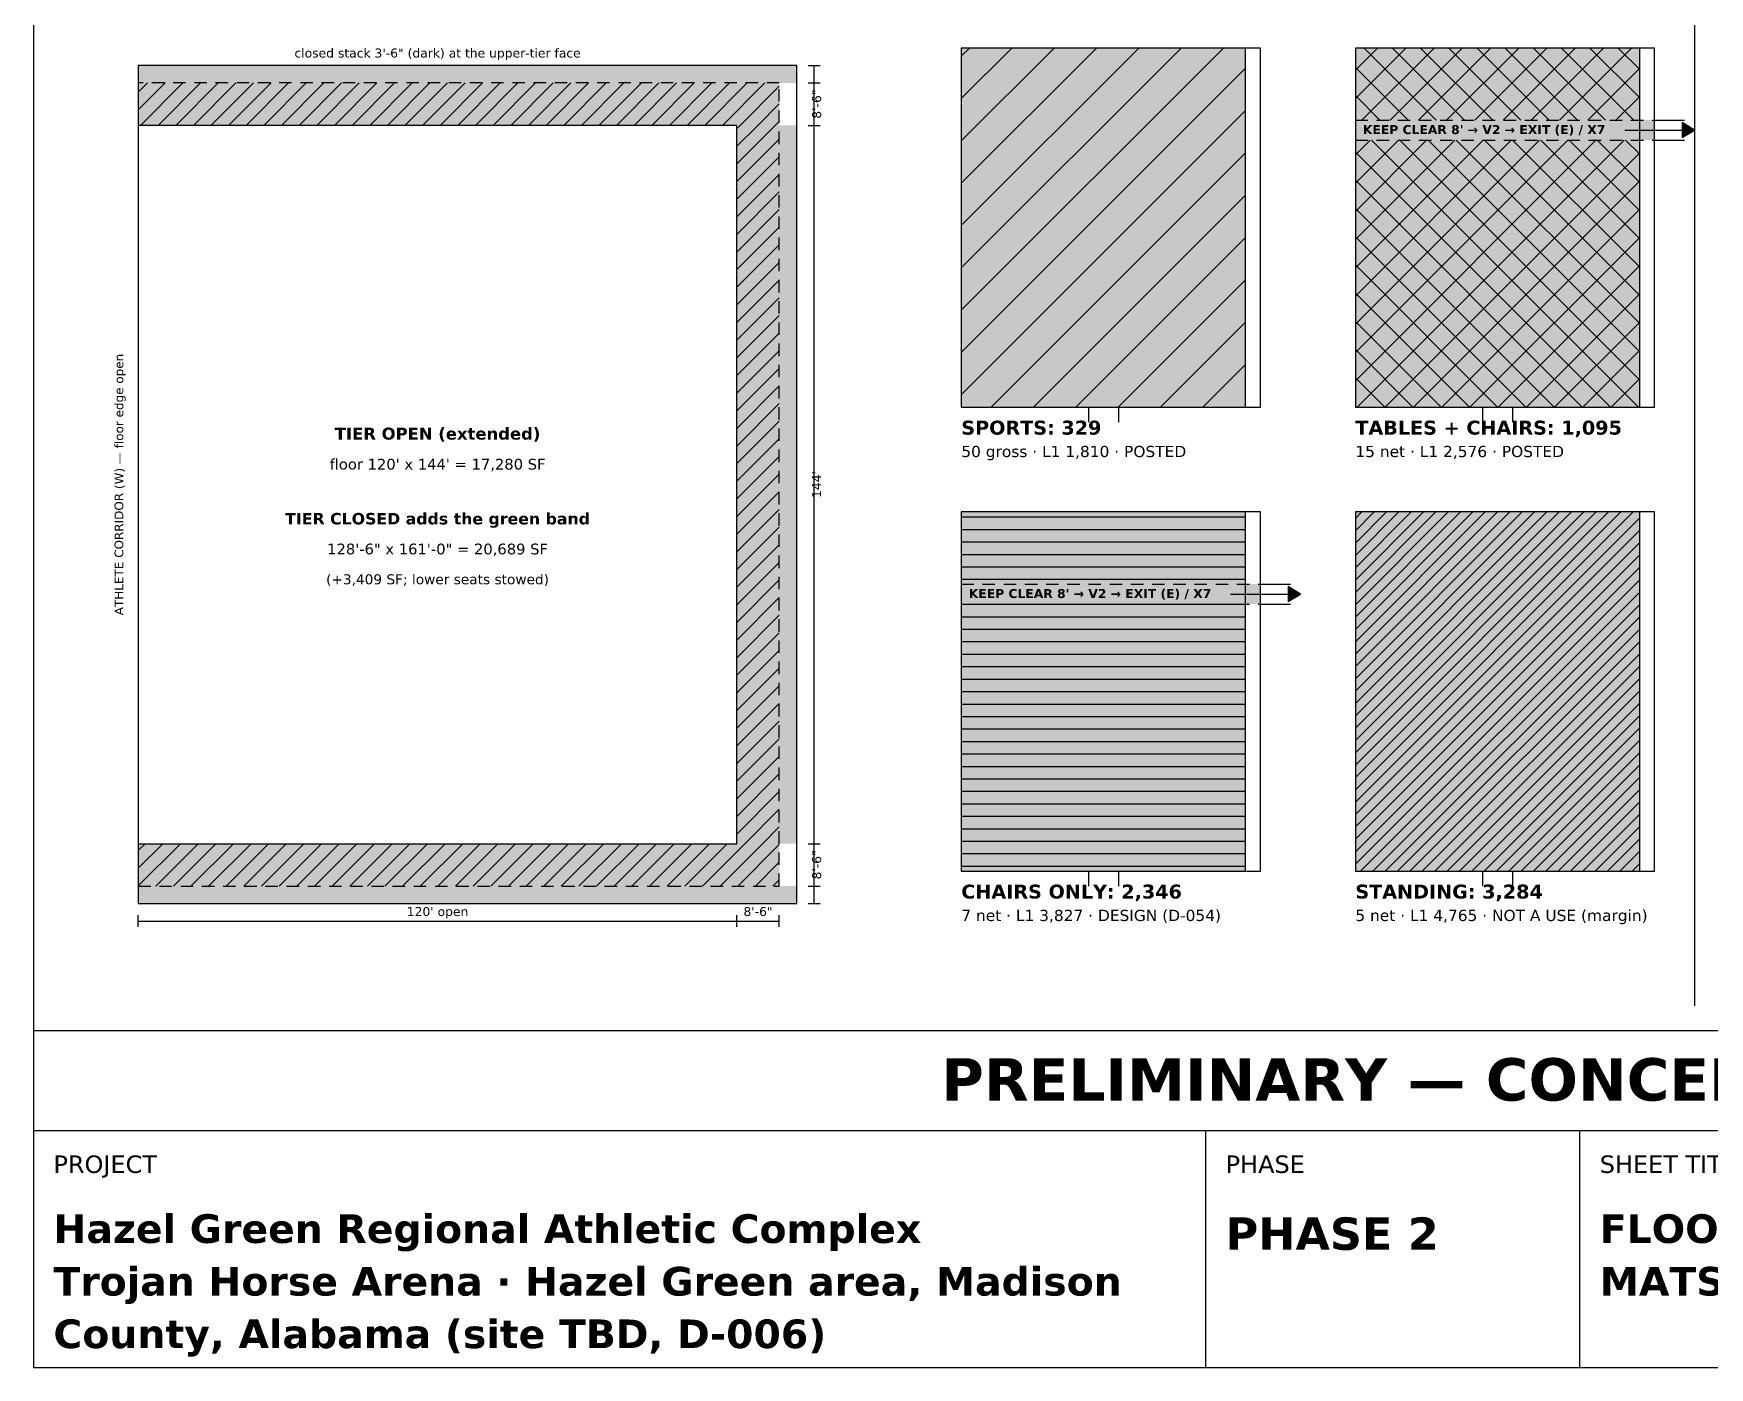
# Model space of a CAD drawing. Header units: inches. Extents: x 0.5 to 16.5, y 0.5 to 10.5.
# Drawn here: x 0.5 to 7.22, y 0.5 to 5.85 of the extents above; entities that cross this region are included whole.
import ezdxf
from ezdxf.enums import TextEntityAlignment as Align

# ---------------------------------------------------------------- set-up
doc = ezdxf.new("R2010")
doc.units = ezdxf.units.IN
doc.header["$MEASUREMENT"] = 0
for name, color, linetype in [('A-ANNO-DIMS', 7, 'Continuous'), ('A-ANNO-TEXT', 7, 'Continuous'), ('A-AREA-ZONE', 7, 'Continuous'), ('A-HATCH', 7, 'Continuous'), ('A-SEAT-TELE', 7, 'Continuous'), ('A-WALL', 7, 'Continuous'), ('G-ANNO-TTLB', 7, 'Continuous')]:
    doc.layers.add(name, color=color, linetype=linetype)
doc.styles.add('KS-BOLD', font='DejaVuSans-Bold.ttf')
doc.styles.add('KS-REG', font='DejaVuSans.ttf')

msp = doc.modelspace()

# ---------------------------------------------------------------- hatches: boundary and pattern name
at = {"layer": 'A-AREA-ZONE', "true_color": 0xf5f5f5}
for points in [[(4.22, 4.35), (5.36, 4.35), (5.36, 5.79), (4.22, 5.79)], [(5.8, 4.35), (6.94, 4.35), (6.94, 5.79), (5.8, 5.79)]]:
    msp.add_hatch(color=7, dxfattribs=at).paths.add_polyline_path(points)
at = {"layer": 'A-AREA-ZONE', "true_color": 0xdcefe0}
for points in [[(0.92, 5.48), (3.49, 5.48), (3.49, 5.65), (0.92, 5.65)], [(3.32, 2.6), (3.49, 2.6), (3.49, 5.48), (3.32, 5.48)], [(0.92, 2.43), (3.49, 2.43), (3.49, 2.6), (0.92, 2.6)]]:
    msp.add_hatch(color=7, dxfattribs=at).paths.add_polyline_path(points)
at = {"layer": 'A-AREA-ZONE', "true_color": 0xffffff}
for points in [[(5.8, 5.4209), (7, 5.4209), (7, 5.5009), (5.8, 5.5009)], [(4.22, 3.5609), (5.42, 3.5609), (5.42, 3.6409), (4.22, 3.6409)]]:
    msp.add_hatch(color=7, dxfattribs=at).paths.add_polyline_path(points)
at = {"layer": 'A-AREA-ZONE', "true_color": 0x1e7b34}
for points in [[(7.16, 5.4609), (7.11, 5.4909), (7.11, 5.4309)], [(5.58, 3.6009), (5.53, 3.6309), (5.53, 3.5709)]]:
    msp.add_hatch(color=7, dxfattribs=at).paths.add_polyline_path(points)
at = {"layer": 'A-AREA-ZONE', "true_color": 0xe3f1e6}
msp.add_hatch(color=7, dxfattribs=at).paths.add_polyline_path([(4.22, 2.49), (5.36, 2.49), (5.36, 3.93), (4.22, 3.93)])
at = {"layer": 'A-AREA-ZONE', "true_color": 0xeeeeee}
msp.add_hatch(color=7, dxfattribs=at).paths.add_polyline_path([(5.8, 2.49), (6.94, 2.49), (6.94, 3.93), (5.8, 3.93)])
at = {"layer": 'A-SEAT-TELE', "true_color": 0x555555}
for points in [[(0.92, 5.65), (3.56, 5.65), (3.56, 5.72), (0.92, 5.72)], [(3.49, 2.6), (3.56, 2.6), (3.56, 5.48), (3.49, 5.48)], [(0.92, 2.36), (3.56, 2.36), (3.56, 2.43), (0.92, 2.43)]]:
    msp.add_hatch(color=7, dxfattribs=at).paths.add_polyline_path(points)
at = {"layer": 'A-SEAT-TELE', "true_color": 0xffffff}
for points in [[(2.277, 5.65), (2.437, 5.65), (2.437, 5.72), (2.277, 5.72)], [(3.49, 4.7418), (3.56, 4.7418), (3.56, 4.9018), (3.49, 4.9018)], [(1.94, 2.36), (2.18, 2.36), (2.18, 2.43), (1.94, 2.43)]]:
    msp.add_hatch(color=7, dxfattribs=at).paths.add_polyline_path(points)

# ---------------------------------------------------------------- linework, layer by layer
at = {"layer": 'A-ANNO-DIMS'}
for p, q in [((3.606, 5.72), (3.654, 5.72)), ((3.63, 2.36), (3.63, 5.72)), ((3.606, 5.65), (3.654, 5.65)), ((3.606, 5.48), (3.654, 5.48)), ((3.606, 2.6), (3.654, 2.6)), ((3.606, 2.43), (3.654, 2.43)), ((3.606, 2.36), (3.654, 2.36)), ((0.92, 2.266), (0.92, 2.314)), ((0.92, 2.29), (3.49, 2.29)), ((3.32, 2.266), (3.32, 2.314)), ((3.49, 2.266), (3.49, 2.314))]:
    msp.add_line(p, q, dxfattribs=at)
at = {"layer": 'A-ANNO-TEXT'}
msp.add_line((7.16, 10.36), (7.16, 1.95), dxfattribs=at)
at = {"layer": 'A-AREA-ZONE'}
for p, q in [((5.36, 5.79), (4.22, 5.79)), ((4.22, 5.79), (4.22, 4.35)), ((5.36, 4.35), (5.36, 5.79)), ((6.94, 5.79), (5.8, 5.79)), ((5.8, 5.79), (5.8, 4.35)), ((6.94, 4.35), (6.94, 5.79)), ((5.36, 5.71), (5.36, 5.76)), ((6.94, 5.71), (6.94, 5.76)), ((0.94, 5.65), (0.92, 5.65)), ((0.92, 5.65), (0.92, 5.6)), ((1.025, 5.65), (0.975, 5.65)), ((1.11, 5.65), (1.06, 5.65)), ((1.195, 5.65), (1.145, 5.65)), ((1.28, 5.65), (1.23, 5.65)), ((1.365, 5.65), (1.315, 5.65)), ((1.45, 5.65), (1.4, 5.65)), ((1.535, 5.65), (1.485, 5.65)), ((1.62, 5.65), (1.57, 5.65)), ((1.705, 5.65), (1.655, 5.65)), ((1.79, 5.65), (1.74, 5.65)), ((1.875, 5.65), (1.825, 5.65)), ((1.96, 5.65), (1.91, 5.65)), ((2.045, 5.65), (1.995, 5.65)), ((2.13, 5.65), (2.08, 5.65)), ((2.215, 5.65), (2.165, 5.65)), ((2.3, 5.65), (2.25, 5.65)), ((2.385, 5.65), (2.335, 5.65)), ((2.47, 5.65), (2.42, 5.65)), ((2.555, 5.65), (2.505, 5.65)), ((2.64, 5.65), (2.59, 5.65)), ((2.725, 5.65), (2.675, 5.65)), ((2.81, 5.65), (2.76, 5.65)), ((2.895, 5.65), (2.845, 5.65)), ((2.98, 5.65), (2.93, 5.65)), ((3.065, 5.65), (3.015, 5.65)), ((3.15, 5.65), (3.1, 5.65)), ((3.235, 5.65), (3.185, 5.65)), ((3.32, 5.65), (3.27, 5.65)), ((3.405, 5.65), (3.355, 5.65)), ((3.49, 5.65), (3.44, 5.65)), ((5.36, 5.625), (5.36, 5.675)), ((6.94, 5.625), (6.94, 5.675)), ((3.49, 5.575), (3.49, 5.625)), ((5.36, 5.54), (5.36, 5.59)), ((6.94, 5.54), (6.94, 5.59)), ((0.92, 5.565), (0.92, 5.515)), ((3.49, 5.49), (3.49, 5.54)), ((0.92, 5.48), (0.92, 5.43)), ((3.49, 5.405), (3.49, 5.455)), ((5.36, 5.455), (5.36, 5.505)), ((5.8, 5.5009), (5.85, 5.5009)), ((5.885, 5.5009), (5.935, 5.5009)), ((5.97, 5.5009), (6.02, 5.5009)), ((6.055, 5.5009), (6.105, 5.5009)), ((6.14, 5.5009), (6.19, 5.5009)), ((6.225, 5.5009), (6.275, 5.5009)), ((6.31, 5.5009), (6.36, 5.5009)), ((6.395, 5.5009), (6.445, 5.5009)), ((6.48, 5.5009), (6.53, 5.5009)), ((6.565, 5.5009), (6.615, 5.5009)), ((6.65, 5.5009), (6.7, 5.5009)), ((6.735, 5.5009), (6.785, 5.5009)), ((6.82, 5.5009), (6.87, 5.5009)), ((6.88, 5.4609), (7.14, 5.4609)), ((6.905, 5.5009), (6.955, 5.5009)), ((6.94, 5.455), (6.94, 5.505)), ((6.99, 5.5009), (7, 5.5009)), ((0.92, 5.395), (0.92, 5.345)), ((5.36, 5.37), (5.36, 5.42)), ((5.8, 5.4209), (5.85, 5.4209)), ((5.885, 5.4209), (5.935, 5.4209)), ((5.97, 5.4209), (6.02, 5.4209)), ((6.055, 5.4209), (6.105, 5.4209)), ((6.14, 5.4209), (6.19, 5.4209)), ((6.225, 5.4209), (6.275, 5.4209)), ((6.31, 5.4209), (6.36, 5.4209)), ((6.395, 5.4209), (6.445, 5.4209)), ((6.48, 5.4209), (6.53, 5.4209)), ((6.565, 5.4209), (6.615, 5.4209)), ((6.65, 5.4209), (6.7, 5.4209)), ((6.735, 5.4209), (6.785, 5.4209)), ((6.82, 5.4209), (6.87, 5.4209)), ((6.905, 5.4209), (6.955, 5.4209)), ((6.94, 5.37), (6.94, 5.42)), ((6.99, 5.4209), (7, 5.4209)), ((0.92, 5.31), (0.92, 5.26)), ((3.49, 5.32), (3.49, 5.37)), ((5.36, 5.285), (5.36, 5.335)), ((6.94, 5.285), (6.94, 5.335)), ((3.49, 5.235), (3.49, 5.285)), ((5.36, 5.2), (5.36, 5.25)), ((6.94, 5.2), (6.94, 5.25)), ((0.92, 5.225), (0.92, 5.175)), ((3.49, 5.15), (3.49, 5.2)), ((0.92, 5.14), (0.92, 5.09)), ((3.49, 5.065), (3.49, 5.115)), ((5.36, 5.115), (5.36, 5.165)), ((6.94, 5.115), (6.94, 5.165)), ((0.92, 5.055), (0.92, 5.005)), ((5.36, 5.03), (5.36, 5.08)), ((6.94, 5.03), (6.94, 5.08)), ((3.49, 4.98), (3.49, 5.03)), ((5.36, 4.945), (5.36, 4.995)), ((6.94, 4.945), (6.94, 4.995)), ((0.92, 4.97), (0.92, 4.92)), ((3.49, 4.895), (3.49, 4.945)), ((5.36, 4.86), (5.36, 4.91)), ((6.94, 4.86), (6.94, 4.91)), ((0.92, 4.885), (0.92, 4.835)), ((3.49, 4.81), (3.49, 4.86)), ((0.92, 4.8), (0.92, 4.75)), ((3.49, 4.725), (3.49, 4.775)), ((5.36, 4.775), (5.36, 4.825)), ((6.94, 4.775), (6.94, 4.825)), ((0.92, 4.715), (0.92, 4.665)), ((5.36, 4.69), (5.36, 4.74)), ((6.94, 4.69), (6.94, 4.74)), ((3.49, 4.64), (3.49, 4.69)), ((5.36, 4.605), (5.36, 4.655)), ((6.94, 4.605), (6.94, 4.655)), ((0.92, 4.63), (0.92, 4.58)), ((3.49, 4.555), (3.49, 4.605)), ((5.36, 4.52), (5.36, 4.57)), ((6.94, 4.52), (6.94, 4.57)), ((0.92, 4.545), (0.92, 4.495)), ((3.49, 4.47), (3.49, 4.52)), ((0.92, 4.46), (0.92, 4.41)), ((5.36, 4.435), (5.36, 4.485)), ((6.94, 4.435), (6.94, 4.485)), ((0.92, 4.375), (0.92, 4.325)), ((3.49, 4.385), (3.49, 4.435)), ((5.36, 4.35), (5.36, 4.4)), ((6.94, 4.35), (6.94, 4.4)), ((3.49, 4.3), (3.49, 4.35)), ((4.22, 4.35), (5.36, 4.35)), ((5.8, 4.35), (6.94, 4.35)), ((0.92, 4.29), (0.92, 4.24)), ((3.49, 4.215), (3.49, 4.265)), ((0.92, 4.205), (0.92, 4.155)), ((3.49, 4.13), (3.49, 4.18)), ((0.92, 4.12), (0.92, 4.07)), ((0.92, 4.035), (0.92, 3.985)), ((3.49, 4.045), (3.49, 4.095)), ((3.49, 3.96), (3.49, 4.01)), ((0.92, 3.95), (0.92, 3.9)), ((3.49, 3.875), (3.49, 3.925)), ((5.36, 3.93), (4.22, 3.93)), ((4.22, 3.93), (4.22, 2.49)), ((5.36, 2.49), (5.36, 3.93)), ((5.36, 3.85), (5.36, 3.9)), ((6.94, 3.93), (5.8, 3.93)), ((5.8, 3.93), (5.8, 2.49)), ((6.94, 2.49), (6.94, 3.93)), ((6.94, 3.85), (6.94, 3.9)), ((0.92, 3.865), (0.92, 3.815)), ((3.49, 3.79), (3.49, 3.84)), ((0.92, 3.78), (0.92, 3.73)), ((5.36, 3.765), (5.36, 3.815)), ((6.94, 3.765), (6.94, 3.815)), ((3.49, 3.705), (3.49, 3.755)), ((5.36, 3.68), (5.36, 3.73)), ((6.94, 3.68), (6.94, 3.73)), ((0.92, 3.695), (0.92, 3.645)), ((3.49, 3.62), (3.49, 3.67)), ((4.22, 3.6409), (4.27, 3.6409)), ((4.305, 3.6409), (4.355, 3.6409)), ((4.39, 3.6409), (4.44, 3.6409)), ((4.475, 3.6409), (4.525, 3.6409)), ((4.56, 3.6409), (4.61, 3.6409)), ((4.645, 3.6409), (4.695, 3.6409)), ((4.73, 3.6409), (4.78, 3.6409)), ((4.815, 3.6409), (4.865, 3.6409)), ((4.9, 3.6409), (4.95, 3.6409)), ((4.985, 3.6409), (5.035, 3.6409)), ((5.07, 3.6409), (5.12, 3.6409)), ((5.155, 3.6409), (5.205, 3.6409)), ((5.24, 3.6409), (5.29, 3.6409)), ((5.325, 3.6409), (5.375, 3.6409)), ((5.36, 3.595), (5.36, 3.645)), ((5.41, 3.6409), (5.42, 3.6409)), ((6.94, 3.595), (6.94, 3.645)), ((0.92, 3.61), (0.92, 3.56)), ((3.49, 3.535), (3.49, 3.585)), ((5.3, 3.6009), (5.56, 3.6009)), ((0.92, 3.525), (0.92, 3.475)), ((3.49, 3.45), (3.49, 3.5)), ((4.22, 3.5609), (4.27, 3.5609)), ((4.305, 3.5609), (4.355, 3.5609)), ((4.39, 3.5609), (4.44, 3.5609)), ((4.475, 3.5609), (4.525, 3.5609)), ((4.56, 3.5609), (4.61, 3.5609)), ((4.645, 3.5609), (4.695, 3.5609)), ((4.73, 3.5609), (4.78, 3.5609)), ((4.815, 3.5609), (4.865, 3.5609)), ((4.9, 3.5609), (4.95, 3.5609)), ((4.985, 3.5609), (5.035, 3.5609)), ((5.07, 3.5609), (5.12, 3.5609)), ((5.155, 3.5609), (5.205, 3.5609)), ((5.24, 3.5609), (5.29, 3.5609)), ((5.325, 3.5609), (5.375, 3.5609)), ((5.36, 3.51), (5.36, 3.56)), ((5.41, 3.5609), (5.42, 3.5609)), ((6.94, 3.51), (6.94, 3.56)), ((0.92, 3.44), (0.92, 3.39)), ((5.36, 3.425), (5.36, 3.475)), ((6.94, 3.425), (6.94, 3.475)), ((3.49, 3.365), (3.49, 3.415)), ((5.36, 3.34), (5.36, 3.39)), ((6.94, 3.34), (6.94, 3.39)), ((0.92, 3.355), (0.92, 3.305)), ((3.49, 3.28), (3.49, 3.33)), ((5.36, 3.255), (5.36, 3.305)), ((6.94, 3.255), (6.94, 3.305)), ((0.92, 3.27), (0.92, 3.22)), ((3.49, 3.195), (3.49, 3.245)), ((0.92, 3.185), (0.92, 3.135)), ((3.49, 3.11), (3.49, 3.16)), ((5.36, 3.17), (5.36, 3.22)), ((6.94, 3.17), (6.94, 3.22)), ((0.92, 3.1), (0.92, 3.05)), ((5.36, 3.085), (5.36, 3.135)), ((6.94, 3.085), (6.94, 3.135)), ((3.49, 3.025), (3.49, 3.075)), ((5.36, 3), (5.36, 3.05)), ((6.94, 3), (6.94, 3.05)), ((0.92, 3.015), (0.92, 2.965)), ((3.49, 2.94), (3.49, 2.99)), ((5.36, 2.915), (5.36, 2.965)), ((6.94, 2.915), (6.94, 2.965)), ((0.92, 2.93), (0.92, 2.88)), ((3.49, 2.855), (3.49, 2.905)), ((0.92, 2.845), (0.92, 2.795)), ((5.36, 2.83), (5.36, 2.88)), ((6.94, 2.83), (6.94, 2.88)), ((0.92, 2.76), (0.92, 2.71)), ((3.49, 2.77), (3.49, 2.82)), ((5.36, 2.745), (5.36, 2.795)), ((6.94, 2.745), (6.94, 2.795)), ((3.49, 2.685), (3.49, 2.735)), ((5.36, 2.66), (5.36, 2.71)), ((6.94, 2.66), (6.94, 2.71)), ((0.92, 2.675), (0.92, 2.625)), ((3.49, 2.6), (3.49, 2.65)), ((5.36, 2.575), (5.36, 2.625)), ((6.94, 2.575), (6.94, 2.625)), ((0.92, 2.59), (0.92, 2.54)), ((3.49, 2.515), (3.49, 2.565)), ((0.92, 2.505), (0.92, 2.455)), ((4.22, 2.49), (5.36, 2.49)), ((5.36, 2.49), (5.36, 2.54)), ((5.8, 2.49), (6.94, 2.49)), ((6.94, 2.49), (6.94, 2.54)), ((0.92, 2.43), (0.97, 2.43)), ((1.005, 2.43), (1.055, 2.43)), ((1.09, 2.43), (1.14, 2.43)), ((1.175, 2.43), (1.225, 2.43)), ((1.26, 2.43), (1.31, 2.43)), ((1.345, 2.43), (1.395, 2.43)), ((1.43, 2.43), (1.48, 2.43)), ((1.515, 2.43), (1.565, 2.43)), ((1.6, 2.43), (1.65, 2.43)), ((1.685, 2.43), (1.735, 2.43)), ((1.77, 2.43), (1.82, 2.43)), ((1.855, 2.43), (1.905, 2.43)), ((1.94, 2.43), (1.99, 2.43)), ((2.025, 2.43), (2.075, 2.43)), ((2.11, 2.43), (2.16, 2.43)), ((2.195, 2.43), (2.245, 2.43)), ((2.28, 2.43), (2.33, 2.43)), ((2.365, 2.43), (2.415, 2.43)), ((2.45, 2.43), (2.5, 2.43)), ((2.535, 2.43), (2.585, 2.43)), ((2.62, 2.43), (2.67, 2.43)), ((2.705, 2.43), (2.755, 2.43)), ((2.79, 2.43), (2.84, 2.43)), ((2.875, 2.43), (2.925, 2.43)), ((2.96, 2.43), (3.01, 2.43)), ((3.045, 2.43), (3.095, 2.43)), ((3.13, 2.43), (3.18, 2.43)), ((3.215, 2.43), (3.265, 2.43)), ((3.3, 2.43), (3.35, 2.43)), ((3.385, 2.43), (3.435, 2.43)), ((3.47, 2.43), (3.49, 2.43)), ((3.49, 2.43), (3.49, 2.48))]:
    msp.add_line(p, q, dxfattribs=at)
for points in [[(7.16, 5.4609), (7.11, 5.4909), (7.11, 5.4309)], [(5.58, 3.6009), (5.53, 3.6309), (5.53, 3.5709)]]:
    msp.add_lwpolyline(points, close=True, dxfattribs=at)
at = {"layer": 'A-HATCH'}
for p, q in [((4.22, 4.7391), (5.2709, 5.79)), ((4.22, 4.9088), (5.1012, 5.79)), ((4.22, 5.0785), (4.9315, 5.79)), ((4.22, 5.2482), (4.7618, 5.79)), ((4.22, 5.4179), (4.5921, 5.79)), ((4.22, 5.5876), (4.4224, 5.79)), ((4.22, 5.7574), (4.2526, 5.79)), ((5.8, 5.5876), (6.0024, 5.79)), ((5.8, 5.7008), (5.8892, 5.79)), ((5.8264, 5.5009), (6.1155, 5.79)), ((6.1244, 5.5009), (5.8353, 5.79)), ((5.9395, 5.5009), (6.2286, 5.79)), ((6.2375, 5.5009), (5.9484, 5.79)), ((6.0527, 5.5009), (6.3418, 5.79)), ((6.3507, 5.5009), (6.0616, 5.79)), ((6.1658, 5.5009), (6.4549, 5.79)), ((6.4638, 5.5009), (6.1747, 5.79)), ((6.2789, 5.5009), (6.568, 5.79)), ((6.5769, 5.5009), (6.2878, 5.79)), ((6.3921, 5.5009), (6.6812, 5.79)), ((6.6901, 5.5009), (6.401, 5.79)), ((6.5052, 5.5009), (6.7943, 5.79)), ((6.8032, 5.5009), (6.5141, 5.79)), ((6.6184, 5.5009), (6.9075, 5.79)), ((6.9163, 5.5009), (6.6272, 5.79)), ((6.94, 5.5904), (6.7404, 5.79)), ((6.94, 5.7035), (6.8535, 5.79)), ((6.0113, 5.5009), (5.8, 5.7122)), ((0.92, 5.542), (1.028, 5.65)), ((0.92, 5.6127), (0.9573, 5.65)), ((0.9287, 5.48), (1.0987, 5.65)), ((0.9994, 5.48), (1.1694, 5.65)), ((1.0702, 5.48), (1.2402, 5.65)), ((1.1409, 5.48), (1.3109, 5.65)), ((1.2116, 5.48), (1.3816, 5.65)), ((1.2823, 5.48), (1.4523, 5.65)), ((1.353, 5.48), (1.523, 5.65)), ((1.4237, 5.48), (1.5937, 5.65)), ((1.4944, 5.48), (1.6644, 5.65)), ((1.5651, 5.48), (1.7351, 5.65)), ((1.6358, 5.48), (1.8058, 5.65)), ((1.7065, 5.48), (1.8765, 5.65)), ((1.7773, 5.48), (1.9473, 5.65)), ((1.848, 5.48), (2.018, 5.65)), ((1.9187, 5.48), (2.0887, 5.65)), ((1.9894, 5.48), (2.1594, 5.65)), ((2.0601, 5.48), (2.2301, 5.65)), ((2.1308, 5.48), (2.3008, 5.65)), ((2.2015, 5.48), (2.3715, 5.65)), ((2.2722, 5.48), (2.4422, 5.65)), ((2.3429, 5.48), (2.5129, 5.65)), ((2.4137, 5.48), (2.5837, 5.65)), ((2.4844, 5.48), (2.6544, 5.65)), ((2.5551, 5.48), (2.7251, 5.65)), ((2.6258, 5.48), (2.7958, 5.65)), ((2.6965, 5.48), (2.8665, 5.65)), ((2.7672, 5.48), (2.9372, 5.65)), ((2.8379, 5.48), (3.0079, 5.65)), ((2.9086, 5.48), (3.0786, 5.65)), ((2.9793, 5.48), (3.1493, 5.65)), ((3.0501, 5.48), (3.2201, 5.65)), ((3.1208, 5.48), (3.2908, 5.65)), ((3.1915, 5.48), (3.3615, 5.65)), ((3.2622, 5.48), (3.4322, 5.65)), ((4.22, 4.5694), (5.36, 5.7094)), ((6.7315, 5.5009), (6.94, 5.7094)), ((3.3329, 5.48), (3.49, 5.6371)), ((5.8981, 5.5009), (5.8, 5.599)), ((6.8446, 5.5009), (6.94, 5.5963)), ((3.4036, 5.48), (3.49, 5.5664)), ((4.22, 4.3997), (5.36, 5.5397)), ((3.32, 5.3257), (3.4743, 5.48)), ((3.32, 5.3964), (3.4036, 5.48)), ((3.32, 5.4671), (3.3329, 5.48)), ((3.4743, 5.48), (3.49, 5.4957)), ((3.32, 5.255), (3.49, 5.425)), ((5.8, 4.4563), (6.7646, 5.4209)), ((5.8, 4.5694), (6.6515, 5.4209)), ((5.8, 4.6825), (6.5384, 5.4209)), ((5.8, 4.7957), (6.4252, 5.4209)), ((5.8, 4.9088), (6.3121, 5.4209)), ((5.8, 5.022), (6.1989, 5.4209)), ((5.8, 5.1351), (6.0858, 5.4209)), ((5.8, 5.2482), (5.9727, 5.4209)), ((5.8, 5.3614), (5.8595, 5.4209)), ((5.8069, 4.35), (6.8778, 5.4209)), ((6.9359, 4.35), (5.865, 5.4209)), ((6.94, 4.459), (5.9781, 5.4209)), ((6.94, 4.5722), (6.0913, 5.4209)), ((6.94, 4.6853), (6.2044, 5.4209)), ((6.94, 4.7984), (6.3175, 5.4209)), ((6.94, 4.9116), (6.4307, 5.4209)), ((6.94, 5.0247), (6.5438, 5.4209)), ((6.94, 5.1378), (6.6569, 5.4209)), ((6.94, 5.251), (6.7701, 5.4209)), ((6.94, 5.3641), (6.8832, 5.4209)), ((3.32, 5.1843), (3.49, 5.3543)), ((4.34, 4.35), (5.36, 5.37)), ((6.8227, 4.35), (5.8, 5.3727)), ((5.92, 4.35), (6.94, 5.37)), ((3.32, 5.1136), (3.49, 5.2836)), ((6.7096, 4.35), (5.8, 5.2596)), ((6.0331, 4.35), (6.94, 5.2569)), ((3.32, 5.0428), (3.49, 5.2128)), ((4.5097, 4.35), (5.36, 5.2003)), ((3.32, 4.9721), (3.49, 5.1421)), ((6.5965, 4.35), (5.8, 5.1465)), ((6.1463, 4.35), (6.94, 5.1437)), ((3.32, 4.9014), (3.49, 5.0714)), ((3.32, 4.8307), (3.49, 5.0007)), ((4.6794, 4.35), (5.36, 5.0306)), ((6.4833, 4.35), (5.8, 5.0333)), ((6.2594, 4.35), (6.94, 5.0306)), ((3.32, 4.76), (3.49, 4.93)), ((6.3702, 4.35), (5.8, 4.9202)), ((6.3725, 4.35), (6.94, 4.9175)), ((3.32, 4.6893), (3.49, 4.8593)), ((4.8491, 4.35), (5.36, 4.8609)), ((3.32, 4.6186), (3.49, 4.7886)), ((6.2571, 4.35), (5.8, 4.8071)), ((6.4857, 4.35), (6.94, 4.8043)), ((3.32, 4.5479), (3.49, 4.7179)), ((3.32, 4.4772), (3.49, 4.6472)), ((5.0188, 4.35), (5.36, 4.6912)), ((6.1439, 4.35), (5.8, 4.6939)), ((6.5988, 4.35), (6.94, 4.6912)), ((3.32, 4.4064), (3.49, 4.5764)), ((6.0308, 4.35), (5.8, 4.5808)), ((6.712, 4.35), (6.94, 4.578)), ((3.32, 4.3357), (3.49, 4.5057)), ((5.1885, 4.35), (5.36, 4.5215)), ((5.9176, 4.35), (5.8, 4.4676)), ((6.8251, 4.35), (6.94, 4.4649)), ((3.32, 4.265), (3.49, 4.435)), ((3.32, 4.1943), (3.49, 4.3643)), ((5.3582, 4.35), (5.36, 4.3518)), ((5.8045, 4.35), (5.8, 4.3545)), ((6.9382, 4.35), (6.94, 4.3518)), ((3.32, 4.1236), (3.49, 4.2936)), ((3.32, 4.0529), (3.49, 4.2229)), ((3.32, 3.9822), (3.49, 4.1522)), ((3.32, 3.9115), (3.49, 4.0815)), ((3.32, 3.8408), (3.49, 4.0108)), ((3.32, 3.7701), (3.49, 3.9401)), ((4.22, 3.91), (5.36, 3.91)), ((5.8, 2.8155), (6.9145, 3.93)), ((5.8, 2.865), (6.865, 3.93)), ((5.8, 2.9145), (6.8155, 3.93)), ((5.8, 2.964), (6.766, 3.93)), ((5.8, 3.0135), (6.7165, 3.93)), ((5.8, 3.063), (6.667, 3.93)), ((5.8, 3.1125), (6.6175, 3.93)), ((5.8, 3.162), (6.568, 3.93)), ((5.8, 3.2115), (6.5185, 3.93)), ((5.8, 3.261), (6.469, 3.93)), ((5.8, 3.3105), (6.4195, 3.93)), ((5.8, 3.3599), (6.3701, 3.93)), ((5.8, 3.4094), (6.3206, 3.93)), ((5.8, 3.4589), (6.2711, 3.93)), ((5.8, 3.5084), (6.2216, 3.93)), ((5.8, 3.5579), (6.1721, 3.93)), ((5.8, 3.6074), (6.1226, 3.93)), ((5.8, 3.6569), (6.0731, 3.93)), ((5.8, 3.7064), (6.0236, 3.93)), ((5.8, 3.7559), (5.9741, 3.93)), ((5.8, 3.8054), (5.9246, 3.93)), ((5.8, 3.8549), (5.8751, 3.93)), ((5.8, 3.9044), (5.8256, 3.93)), ((5.8, 2.766), (6.94, 3.906)), ((3.32, 3.6993), (3.49, 3.8693)), ((4.22, 3.86), (5.36, 3.86)), ((5.8, 2.7165), (6.94, 3.8565)), ((3.32, 3.6286), (3.49, 3.7986)), ((4.22, 3.81), (5.36, 3.81)), ((5.8, 2.667), (6.94, 3.807)), ((3.32, 3.5579), (3.49, 3.7279)), ((4.22, 3.76), (5.36, 3.76)), ((4.22, 3.71), (5.36, 3.71)), ((5.8, 2.6175), (6.94, 3.7575)), ((5.8, 2.568), (6.94, 3.708)), ((3.32, 3.4872), (3.49, 3.6572)), ((4.22, 3.66), (5.36, 3.66)), ((5.8, 2.5185), (6.94, 3.6585)), ((3.32, 3.4165), (3.49, 3.5865)), ((5.821, 2.49), (6.94, 3.609)), ((3.32, 3.3458), (3.49, 3.5158)), ((4.22, 3.56), (5.36, 3.56)), ((4.22, 3.51), (5.36, 3.51)), ((5.8705, 2.49), (6.94, 3.5595)), ((5.92, 2.49), (6.94, 3.51)), ((3.32, 3.2751), (3.49, 3.4451)), ((4.22, 3.46), (5.36, 3.46)), ((5.9695, 2.49), (6.94, 3.4605)), ((3.32, 3.2044), (3.49, 3.3744)), ((4.22, 3.41), (5.36, 3.41)), ((4.22, 3.36), (5.36, 3.36)), ((6.019, 2.49), (6.94, 3.411)), ((6.0685, 2.49), (6.94, 3.3615)), ((3.32, 3.1337), (3.49, 3.3037)), ((4.22, 3.31), (5.36, 3.31)), ((6.118, 2.49), (6.94, 3.312)), ((3.32, 3.0629), (3.49, 3.2329)), ((4.22, 3.26), (5.36, 3.26)), ((6.1675, 2.49), (6.94, 3.2625)), ((3.32, 2.9922), (3.49, 3.1622)), ((4.22, 3.21), (5.36, 3.21)), ((4.22, 3.16), (5.36, 3.16)), ((6.217, 2.49), (6.94, 3.213)), ((6.2665, 2.49), (6.94, 3.1635)), ((3.32, 2.9215), (3.49, 3.0915)), ((4.22, 3.11), (5.36, 3.11)), ((6.316, 2.49), (6.94, 3.114)), ((4.22, 3.06), (5.36, 3.06)), ((6.3655, 2.49), (6.94, 3.0645)), ((3.32, 2.8508), (3.49, 3.0208)), ((4.22, 3.01), (5.36, 3.01)), ((4.22, 2.96), (5.36, 2.96)), ((6.415, 2.49), (6.94, 3.015)), ((6.4645, 2.49), (6.94, 2.9655)), ((3.32, 2.7801), (3.49, 2.9501)), ((4.22, 2.91), (5.36, 2.91)), ((6.514, 2.49), (6.94, 2.916)), ((3.32, 2.7094), (3.49, 2.8794)), ((4.22, 2.86), (5.36, 2.86)), ((6.5635, 2.49), (6.94, 2.8665)), ((3.32, 2.6387), (3.49, 2.8087)), ((4.22, 2.81), (5.36, 2.81)), ((4.22, 2.76), (5.36, 2.76)), ((6.613, 2.49), (6.94, 2.817)), ((6.6625, 2.49), (6.94, 2.7675)), ((3.352, 2.6), (3.49, 2.738)), ((4.22, 2.71), (5.36, 2.71)), ((6.712, 2.49), (6.94, 2.718)), ((3.4227, 2.6), (3.49, 2.6673)), ((4.22, 2.66), (5.36, 2.66)), ((6.7615, 2.49), (6.94, 2.6685)), ((0.92, 2.4307), (1.0893, 2.6)), ((0.92, 2.5014), (1.0186, 2.6)), ((0.92, 2.5721), (0.9479, 2.6)), ((0.99, 2.43), (1.16, 2.6)), ((1.0607, 2.43), (1.2307, 2.6)), ((1.1314, 2.43), (1.3014, 2.6)), ((1.2021, 2.43), (1.3721, 2.6)), ((1.2728, 2.43), (1.4428, 2.6)), ((1.3436, 2.43), (1.5136, 2.6)), ((1.4143, 2.43), (1.5843, 2.6)), ((1.485, 2.43), (1.655, 2.6)), ((1.5557, 2.43), (1.7257, 2.6)), ((1.6264, 2.43), (1.7964, 2.6)), ((1.6971, 2.43), (1.8671, 2.6)), ((1.7678, 2.43), (1.9378, 2.6)), ((1.8385, 2.43), (2.0085, 2.6)), ((1.9092, 2.43), (2.0792, 2.6)), ((1.9799, 2.43), (2.1499, 2.6)), ((2.0507, 2.43), (2.2207, 2.6)), ((2.1214, 2.43), (2.2914, 2.6)), ((2.1921, 2.43), (2.3621, 2.6)), ((2.2628, 2.43), (2.4328, 2.6)), ((2.3335, 2.43), (2.5035, 2.6)), ((2.4042, 2.43), (2.5742, 2.6)), ((2.4749, 2.43), (2.6449, 2.6)), ((2.5456, 2.43), (2.7156, 2.6)), ((2.6163, 2.43), (2.7863, 2.6)), ((2.6871, 2.43), (2.8571, 2.6)), ((2.7578, 2.43), (2.9278, 2.6)), ((2.8285, 2.43), (2.9985, 2.6)), ((2.8992, 2.43), (3.0692, 2.6)), ((2.9699, 2.43), (3.1399, 2.6)), ((3.0406, 2.43), (3.2106, 2.6)), ((3.1113, 2.43), (3.2813, 2.6)), ((3.182, 2.43), (3.352, 2.6)), ((3.2527, 2.43), (3.4227, 2.6)), ((3.3235, 2.43), (3.49, 2.5965)), ((4.22, 2.61), (5.36, 2.61)), ((4.22, 2.56), (5.36, 2.56)), ((6.811, 2.49), (6.94, 2.619)), ((6.8605, 2.49), (6.94, 2.5695)), ((3.3942, 2.43), (3.49, 2.5258)), ((4.22, 2.51), (5.36, 2.51)), ((6.9099, 2.49), (6.94, 2.5201)), ((3.4649, 2.43), (3.49, 2.4551))]:
    msp.add_line(p, q, dxfattribs=at)
at = {"layer": 'A-WALL'}
for p, q in [((5.42, 5.79), (4.22, 5.79)), ((4.22, 5.79), (4.22, 4.35)), ((5.42, 4.35), (5.42, 5.79)), ((7, 5.79), (5.8, 5.79)), ((5.8, 5.79), (5.8, 4.35)), ((7, 4.35), (7, 5.79)), ((3.56, 5.72), (0.92, 5.72)), ((0.92, 5.72), (0.92, 2.36)), ((3.56, 2.36), (3.56, 5.72)), ((3.32, 5.48), (0.92, 5.48)), ((0.92, 5.48), (0.92, 2.6)), ((3.32, 2.6), (3.32, 5.48)), ((7, 5.5009), (7.12, 5.5009)), ((7, 5.4209), (7.12, 5.4209)), ((4.22, 4.35), (5.42, 4.35)), ((4.73, 4.35), (4.73, 4.29)), ((4.85, 4.35), (4.85, 4.29)), ((5.8, 4.35), (7, 4.35)), ((6.31, 4.35), (6.31, 4.29)), ((6.43, 4.35), (6.43, 4.29)), ((5.42, 3.93), (4.22, 3.93)), ((4.22, 3.93), (4.22, 2.49)), ((5.42, 2.49), (5.42, 3.93)), ((7, 3.93), (5.8, 3.93)), ((5.8, 3.93), (5.8, 2.49)), ((7, 2.49), (7, 3.93)), ((5.42, 3.6409), (5.54, 3.6409)), ((5.42, 3.5609), (5.54, 3.5609)), ((0.92, 2.6), (3.32, 2.6)), ((4.22, 2.49), (5.42, 2.49)), ((4.73, 2.49), (4.73, 2.43)), ((4.85, 2.49), (4.85, 2.43)), ((5.8, 2.49), (7, 2.49)), ((6.31, 2.49), (6.31, 2.43)), ((6.43, 2.49), (6.43, 2.43)), ((0.92, 2.36), (3.56, 2.36))]:
    msp.add_line(p, q, dxfattribs=at)
at = {"layer": 'G-ANNO-TTLB'}
for p, q in [((0.5, 1.45), (16.5, 1.45)), ((5.2, 0.5), (5.2, 1.45)), ((6.7, 0.5), (6.7, 1.45))]:
    msp.add_line(p, q, dxfattribs=at)
for points in [[(0.5, 0.5), (16.5, 0.5), (16.5, 10.5), (0.5, 10.5)], [(0.5, 1.45), (16.5, 1.45), (16.5, 1.85), (0.5, 1.85)]]:
    msp.add_lwpolyline(points, close=True, dxfattribs=at)

# ---------------------------------------------------------------- texts
at = {"layer": 'A-ANNO-DIMS', "style": 'KS-REG'}
for s, p in [('8\'-6"', (3.658, 5.565)), ("144'", (3.658, 4.04)), ('8\'-6"', (3.658, 2.515))]:
    msp.add_text(s, height=0.036, rotation=90, dxfattribs=at).set_placement(p, align=Align.CENTER)
for s, p in [("120' open", (2.12, 2.31)), ('8\'-6"', (3.405, 2.31))]:
    msp.add_text(s, height=0.036, dxfattribs=at).set_placement(p, align=Align.CENTER)
at = {"layer": 'A-ANNO-TEXT'}
for s, height, style, p in [('closed stack 3\'-6" (dark) at the upper-tier face', 0.036, 'KS-REG', (2.12, 5.752)), ('TIER OPEN (extended)', 0.048, 'KS-BOLD', (2.12, 4.22)), ("floor 120' x 144' = 17,280 SF", 0.043, 'KS-REG', (2.12, 4.1)), ('TIER CLOSED adds the green band', 0.046, 'KS-BOLD', (2.12, 3.88)), ('128\'-6" x 161\'-0" = 20,689 SF', 0.043, 'KS-REG', (2.12, 3.76)), ('(+3,409 SF; lower seats stowed)', 0.04, 'KS-REG', (2.12, 3.64))]:
    msp.add_text(s, height=height, dxfattribs=dict(at, style=style)).set_placement(p, align=Align.CENTER)
for s, height, style, p in [("KEEP CLEAR 8' → V2 → EXIT (E) / X7", 0.036, 'KS-BOLD', (5.83, 5.4449)), ('SPORTS: 329', 0.056, 'KS-BOLD', (4.22, 4.24)), ('TABLES + CHAIRS: 1,095', 0.056, 'KS-BOLD', (5.8, 4.24)), ('50 gross · L1 1,810 · POSTED', 0.045, 'KS-REG', (4.22, 4.15)), ('15 net · L1 2,576 · POSTED', 0.045, 'KS-REG', (5.8, 4.15)), ("KEEP CLEAR 8' → V2 → EXIT (E) / X7", 0.036, 'KS-BOLD', (4.25, 3.5849)), ('CHAIRS ONLY: 2,346', 0.056, 'KS-BOLD', (4.22, 2.38)), ('STANDING: 3,284', 0.056, 'KS-BOLD', (5.8, 2.38)), ('7 net · L1 3,827 · DESIGN (D-054)', 0.045, 'KS-REG', (4.22, 2.29)), ('5 net · L1 4,765 · NOT A USE (margin)', 0.045, 'KS-REG', (5.8, 2.29))]:
    msp.add_text(s, height=height, dxfattribs=dict(at, style=style)).set_placement(p)
at = {"layer": 'A-ANNO-TEXT', "style": 'KS-REG'}
msp.add_text('ATHLETE CORRIDOR (W) — floor edge open', height=0.035, rotation=90, dxfattribs=at).set_placement((0.86, 4.04), align=Align.CENTER)
at = {"layer": 'G-ANNO-TTLB', "style": 'KS-BOLD'}
msp.add_text('PRELIMINARY — CONCEPTUAL DESIGN — NOT FOR CONSTRUCTION', height=0.17, dxfattribs=at).set_placement((8.5, 1.57), align=Align.CENTER)
at = {"layer": 'G-ANNO-TTLB'}
for s, height, style, p in [('PROJECT', 0.07, 'KS-REG', (0.58, 1.28)), ('PHASE', 0.07, 'KS-REG', (5.28, 1.28)), ('SHEET TITLE', 0.07, 'KS-REG', (6.78, 1.28)), ('Hazel Green Regional Athletic Complex', 0.115, 'KS-BOLD', (0.58, 0.9992)), ('PHASE 2', 0.13, 'KS-BOLD', (5.28, 0.9717)), ('FLOOR OVERLAYS', 0.115, 'KS-BOLD', (6.78, 0.9992)), ('Trojan Horse Arena · Hazel Green area, Madison', 0.115, 'KS-BOLD', (0.58, 0.7883)), ('MATS, SEATING + CONVERSIONS', 0.115, 'KS-BOLD', (6.78, 0.7883)), ('County, Alabama (site TBD, D-006)', 0.115, 'KS-BOLD', (0.58, 0.5775))]:
    msp.add_text(s, height=height, dxfattribs=dict(at, style=style)).set_placement(p)

doc.saveas('drawing.dxf')
